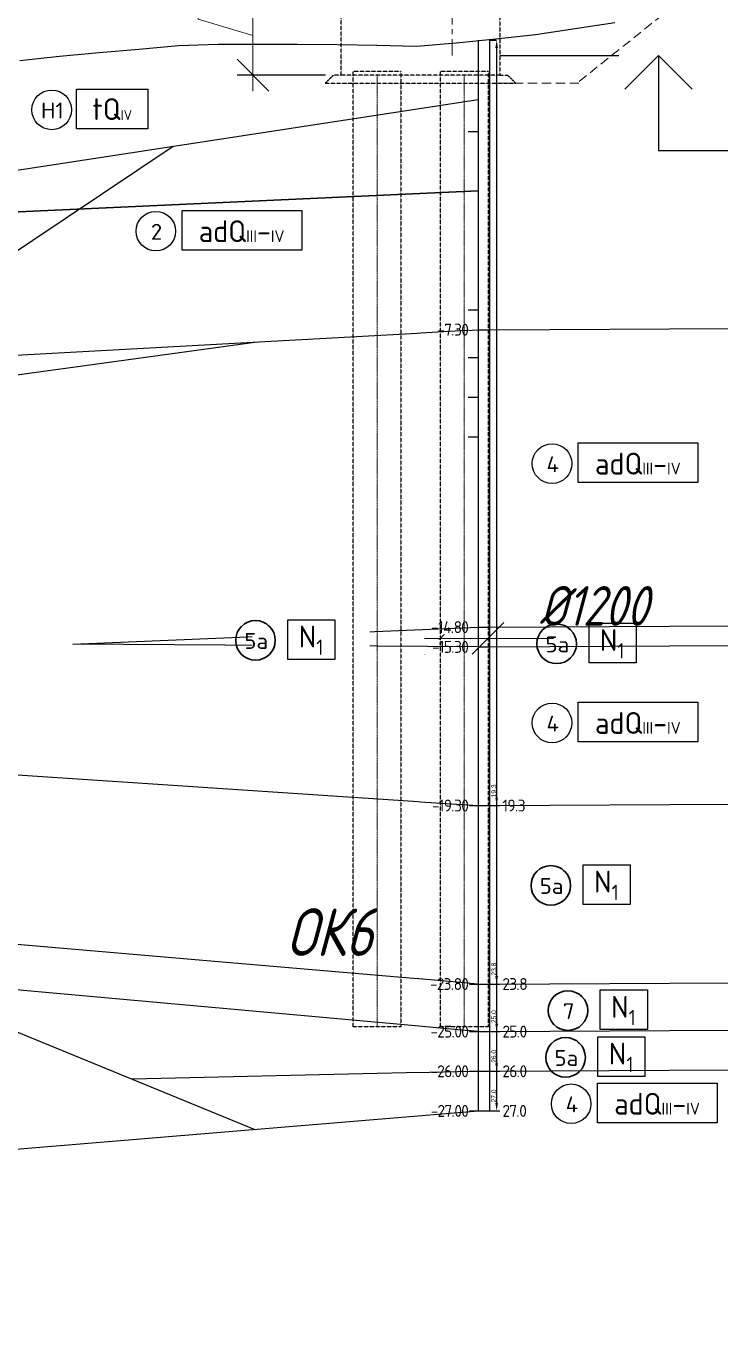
# Model space of a CAD drawing. Header units: millimetres. Extents: x 1864 to 10174863, y -4887456 to 5366151.
# Drawn here: x 5447258 to 5464764, y -20026 to 12681 of the extents above; entities that cross this region are included whole.
import ezdxf
from ezdxf.enums import TextEntityAlignment as Align

# ---------------------------------------------------------------- set-up
doc = ezdxf.new("R2018")
doc.units = ezdxf.units.MM
for name, pattern in [('HIDDEN', [9.525, 6.35, -3.175]), ('невидимая', [9.525, 6.35, -3.175]), ('осевая', [2, 1.25, -0.25, 0.25, -0.25])]:
    doc.linetypes.add(name, pattern=pattern)
for name, color, linetype, lineweight in [('!!ТЕКСТ', 3, 'Continuous', 20), ('(m)Невидимый контур', 4, 'HIDDEN', 18), ('1-Бетон', 106, 'Continuous', 35), ('1-Примечания', 4, 'Continuous', 25), ('1-Размеры', 1, 'Continuous', 25), ('1-Текст_3', 250, 'Continuous', 25), ('ИС_Основная', 7, 'Continuous', 35), ('ИС_Ось', 3, 'осевая', 18), ('ИС_Размер', 3, 'Continuous', 18)]:
    doc.layers.add(name, color=color, linetype=linetype, lineweight=lineweight)
for name, color, linetype in [('geology', 250, 'Continuous'), ('Возрастные индексы', 1, 'Continuous'), ('Геология', 250, 'Continuous'), ('ИС_Невидимая', 4, 'невидимая'), ('Номера ИГЭ', 22, 'Continuous'), ('Отметки в скважинах', 7, 'Continuous'), ('Скважина', 170, 'Continuous'), ('Черный профиль', 3, 'Continuous')]:
    doc.layers.add(name, color=color, linetype=linetype)
doc.layers.add('Оси_Невидимые', color=5, linetype='Continuous', plot=False)
doc.layers.add('Помощь_Невидимый', color=7, linetype='Continuous', lineweight=30, plot=False)
doc.styles.add('0', font='isocpeur.ttf', dxfattribs={"width": 0.8, "oblique": 15})
doc.styles.add('ISOCPEUR', font='isocpeur.ttf', dxfattribs={"width": 0.8, "oblique": 15, "height": 2.5})
doc.styles.get("Standard").update_dxf_attribs({"font": 'arial.ttf'})
doc.styles.add('Стандарт-геология', font='romant.shx', dxfattribs={"width": 0.9, "height": 2.5})
doc.dimstyles.new('М400нов', dxfattribs={"dimscale": 400, "dimtxt": 2.5, "dimasz": 2, "dimexe": 1, "dimexo": 1, "dimgap": 0.8, "dimtad": 1, "dimdec": 0, "dimzin": 0, "dimdsep": 46, "dimtxsty": '0', "dimblk": 'OBLIQUE', "dimcen": 0.09, "dimdle": 1, "dimclrd": 256, "dimclre": 256, "dimclrt": 256, "dimadec": 4, "dimazin": 0, "dimtfac": 1, "dimtdec": 0, "dimtmove": 1, "dimatfit": 2, "dimfxl": 1, "dimtolj": 1, "dimtzin": 0, "dimlwd": -1, "dimarcsym": 0})
doc.dimstyles.new('Скважина', dxfattribs={"dimtxt": 1.2, "dimasz": 2, "dimexe": 0, "dimexo": 0, "dimgap": 0.1, "dimtad": 1, "dimjust": 2, "dimtoh": 1, "dimdec": 1, "dimlfac": 0.1, "dimrnd": 0.1, "dimzin": 0, "dimdsep": 46, "dimtxsty": 'Standard', "dimcen": 0, "dimdle": 1.5, "dimadec": 1, "dimazin": 0, "dimtfac": 1, "dimtdec": 1, "dimtofl": 0, "dimtmove": 0, "dimatfit": 3, "dimfxl": 3, "dimtolj": 1, "dimtzin": 0, "dimarcsym": 0})

# ---------------------------------------------------------------- blocks, each defined once
blk = doc.blocks.new('*U445')
at = {"layer": '1-Примечания', "linetype": 'Continuous'}
blk.add_line((0, 0), (7.5, 0), dxfattribs=at)
for points in [[(12.121, -2.121), (10, 0), (7.879, -2.121)], [(10, 0), (10, -6), (20, -6)]]:
    blk.add_lwpolyline(points, dxfattribs=at)
at = {"layer": '1-Текст_3', "lineweight": 30, "oblique": 15, "width": 0.8, "flags": 104}
blk.add_attdef('ВЫСОТА', text='', height=3, dxfattribs=at).set_placement((15.127, -3.833), align=Align.MIDDLE_CENTER)
blk.add_attdef('ПРИМЕЧАНИЕ', text='', height=3, dxfattribs=at).set_placement((15, -6.75), align=Align.TOP_CENTER)
blk = doc.blocks.new('_OBLIQUE')
at = {"color": 0, "linetype": 'ByBlock', "lineweight": -2}
blk.add_line((0.5, 0.5), (-0.5, -0.5), dxfattribs=at)
blk = doc.blocks.new('*D1291')
at = {"layer": 'Defpoints', "color": 0, "linetype": 'Continuous', "transparency": 16777216}
for p in [(5455510, 13440), (5452983, 11440), (5455210, 11440)]:
    blk.add_point(p, dxfattribs=at)
at = {"layer": 'ИС_Размер', "transparency": 16777216}
for p, q in [((5451603, 12854), (5451603, 15842)), ((5452983, 13840), (5452983, 11040)), ((5452983, 12440), (5451603, 12854))]:
    blk.add_line(p, q, dxfattribs=at)
at = {"layer": 'ИС_Размер', "lineweight": -2, "transparency": 16777216}
for p, q in [((5455110, 13440), (5452583, 13440)), ((5454810, 11440), (5452583, 11440))]:
    blk.add_line(p, q, dxfattribs=at)
at = {"layer": 'ИС_Размер', "linetype": 'Continuous', "transparency": 16777216, "xscale": 800, "yscale": 800, "zscale": 800}
for p, rotation in [((5452983, 13440), 90), ((5452983, 11440), 270)]:
    blk.add_blockref('_OBLIQUE', p, dxfattribs=dict(at, rotation=rotation))
at = {"layer": 'ИС_Размер', "linetype": 'Continuous', "transparency": 16777216, "insert": (5450783, 14348), "char_height": 1000, "attachment_point": 5, "rotation": 90, "style": '0'}
blk.add_mtext('\\A1;2000', dxfattribs=at)
blk = doc.blocks.new('*D1281')
at = {"layer": 'Defpoints', "color": 0, "linetype": 'Continuous', "transparency": 16777216}
for p in [(5457712, -2763), (5458912, -2763), (5458912, -2763)]:
    blk.add_point(p, dxfattribs=at)
at = {"layer": 'ИС_Размер', "transparency": 16777216}
for p, q in [((5457312, -2763), (5459312, -2763)), ((5463351, -2763), (5458912, -2763))]:
    blk.add_line(p, q, dxfattribs=at)
at = {"layer": 'ИС_Размер', "linetype": 'Continuous', "transparency": 16777216, "xscale": 800, "yscale": 800, "zscale": 800, "rotation": 180}
blk.add_blockref('_OBLIQUE', (5457712, -2763), dxfattribs=at)
at = {"layer": 'ИС_Размер', "linetype": 'Continuous', "transparency": 16777216, "xscale": 800, "yscale": 800, "zscale": 800}
blk.add_blockref('_OBLIQUE', (5458912, -2763), dxfattribs=at)
at = {"layer": 'ИС_Размер', "linetype": 'Continuous', "transparency": 16777216, "insert": (5461577, -1943), "char_height": 1000, "attachment_point": 5, "style": '0'}
blk.add_mtext('\\A1;%%C1200', dxfattribs=at)
blk = doc.blocks.new('A$C79B84F9B')
at = {"color": 18, "true_color": 0x000000}
blk.add_circle((4.99, 4.99), 4.99, dxfattribs=at)
at = {"layer": 'Возрастные индексы', "color": 250}
blk.add_lwpolyline([(11.62, 10.2), (41.78, 10.2), (41.78, 0.2), (11.62, 0.2)], close=True, dxfattribs=at)
at = {"layer": 'Номера ИГЭ', "color": 250, "style": 'Стандарт-геология'}
blk.add_text('4', height=4, dxfattribs=at).set_placement((5.17, 4.84), align=Align.MIDDLE)
at = {"layer": 'Возрастные индексы', "color": 250, "insert": (26.64, 4.99), "char_height": 3, "width": 29.5251, "attachment_point": 5, "style": 'Стандарт-геология', "bg_fill": 3, "box_fill_scale": 1, "bg_fill_color": 256, "bg_fill_transparency": 0}
blk.add_mtext('{\\H1.833x;аdQ}III{\\H1.833x;-}IV', dxfattribs=at)
blk = doc.blocks.new('*D1072')
at = {"layer": 'Defpoints', "color": 0, "transparency": 16777216}
for p in [(0, 90), (0, -180), (1.69, -180)]:
    blk.add_point(p, dxfattribs=at)
at = {"layer": 'Оси_Невидимые', "color": 0, "lineweight": -2, "transparency": 16777216}
for p, q in [((0, 90), (1.69, 90)), ((1.69, 88), (1.69, -178)), ((0, -180), (1.69, -180))]:
    blk.add_line(p, q, dxfattribs=at)
at = {"layer": 'Оси_Невидимые', "color": 0, "transparency": 16777216}
for points in [[(1.36, 88), (2.03, 88), (1.69, 90)], [(1.36, -178), (2.03, -178), (1.69, -180)]]:
    blk.add_solid(points, dxfattribs=at)
at = {"layer": 'Оси_Невидимые', "color": 0, "transparency": 16777216, "insert": (0.98, -176.23), "char_height": 1.2, "attachment_point": 5, "rotation": 90}
blk.add_mtext('\\A1;27.0', dxfattribs=at)
blk = doc.blocks.new('*U1063')
at = {"layer": 'Скважина'}
for p, q in [((-1.5, 0), (-1.5, -270)), ((1.5, -270), (1.5, 0)), ((-1.5, -270), (1.5, -270))]:
    blk.add_line(p, q, dxfattribs=at)
blk = doc.blocks.new('A$C84e8bafe')
at = {"color": 18, "true_color": 0x000000}
blk.add_circle((499, 499), 499, dxfattribs=at)
at = {"layer": 'Возрастные индексы', "color": 250}
blk.add_lwpolyline([(1162, 1020), (4178, 1020), (4178, 20), (1162, 20)], close=True, dxfattribs=at)
at = {"layer": 'Номера ИГЭ', "color": 250, "style": 'Стандарт-геология'}
blk.add_text('2', height=400, dxfattribs=at).set_placement((517, 484), align=Align.MIDDLE)
at = {"layer": 'Возрастные индексы', "color": 250, "insert": (2664, 499), "char_height": 300, "width": 2952.51, "attachment_point": 5, "style": 'Стандарт-геология', "bg_fill": 3, "box_fill_scale": 1, "bg_fill_color": 256, "bg_fill_transparency": 0}
blk.add_mtext('{\\H1.833x;аdQ}III{\\H1.833x;-}IV', dxfattribs=at)
blk = doc.blocks.new('*D1092')
at = {"layer": 'Defpoints', "color": 0, "transparency": 16777216}
for p in [(0, 80), (0, -180), (1.69, -180)]:
    blk.add_point(p, dxfattribs=at)
at = {"layer": 'Оси_Невидимые', "color": 0, "lineweight": -2, "transparency": 16777216}
for p, q in [((0, 80), (1.69, 80)), ((1.69, 78), (1.69, -178)), ((0, -180), (1.69, -180))]:
    blk.add_line(p, q, dxfattribs=at)
at = {"layer": 'Оси_Невидимые', "color": 0, "transparency": 16777216}
for points in [[(1.36, 78), (2.03, 78), (1.69, 80)], [(1.36, -178), (2.03, -178), (1.69, -180)]]:
    blk.add_solid(points, dxfattribs=at)
at = {"layer": 'Оси_Невидимые', "color": 0, "transparency": 16777216, "insert": (0.98, -176.23), "char_height": 1.2, "attachment_point": 5, "rotation": 90}
blk.add_mtext('\\A1;26.0', dxfattribs=at)
blk = doc.blocks.new('*D1094')
at = {"layer": 'Defpoints', "color": 0, "transparency": 16777216}
for p in [(0, 70), (0, -180), (1.69, -180)]:
    blk.add_point(p, dxfattribs=at)
at = {"layer": 'Оси_Невидимые', "color": 0, "lineweight": -2, "transparency": 16777216}
for p, q in [((0, 70), (1.69, 70)), ((1.69, 68), (1.69, -178)), ((0, -180), (1.69, -180))]:
    blk.add_line(p, q, dxfattribs=at)
at = {"layer": 'Оси_Невидимые', "color": 0, "transparency": 16777216}
for points in [[(1.36, 68), (2.03, 68), (1.69, 70)], [(1.36, -178), (2.03, -178), (1.69, -180)]]:
    blk.add_solid(points, dxfattribs=at)
at = {"layer": 'Оси_Невидимые', "color": 0, "transparency": 16777216, "insert": (0.98, -176.23), "char_height": 1.2, "attachment_point": 5, "rotation": 90}
blk.add_mtext('\\A1;25.0', dxfattribs=at)
blk = doc.blocks.new('*D1102')
at = {"layer": 'Defpoints', "color": 0, "transparency": 16777216}
for p in [(0, 58), (0, -180), (1.69, -180)]:
    blk.add_point(p, dxfattribs=at)
at = {"layer": 'Оси_Невидимые', "color": 0, "lineweight": -2, "transparency": 16777216}
for p, q in [((0, 58), (1.69, 58)), ((1.69, 56), (1.69, -178)), ((0, -180), (1.69, -180))]:
    blk.add_line(p, q, dxfattribs=at)
at = {"layer": 'Оси_Невидимые', "color": 0, "transparency": 16777216}
for points in [[(1.36, 56), (2.03, 56), (1.69, 58)], [(1.36, -178), (2.03, -178), (1.69, -180)]]:
    blk.add_solid(points, dxfattribs=at)
at = {"layer": 'Оси_Невидимые', "color": 0, "transparency": 16777216, "insert": (0.98, -176.23), "char_height": 1.2, "attachment_point": 5, "rotation": 90}
blk.add_mtext('\\A1;23.8', dxfattribs=at)
blk = doc.blocks.new('*D1104')
at = {"layer": 'Defpoints', "color": 0, "transparency": 16777216}
for p in [(0, 13), (0, -180), (1.69, -180)]:
    blk.add_point(p, dxfattribs=at)
at = {"layer": 'Оси_Невидимые', "color": 0, "lineweight": -2, "transparency": 16777216}
for p, q in [((0, 13), (1.69, 13)), ((1.69, 11), (1.69, -178)), ((0, -180), (1.69, -180))]:
    blk.add_line(p, q, dxfattribs=at)
at = {"layer": 'Оси_Невидимые', "color": 0, "transparency": 16777216}
for points in [[(1.36, 11), (2.03, 11), (1.69, 13)], [(1.36, -178), (2.03, -178), (1.69, -180)]]:
    blk.add_solid(points, dxfattribs=at)
at = {"layer": 'Оси_Невидимые', "color": 0, "transparency": 16777216, "insert": (0.98, -176.3), "char_height": 1.2, "attachment_point": 5, "rotation": 90}
blk.add_mtext('\\A1;19.3', dxfattribs=at)
blk = doc.blocks.new('A$C41da21a2')
at = {"layer": 'Возрастные индексы', "color": 250, "insert": (1899, 499), "char_height": 300, "width": 2952.51, "attachment_point": 5, "style": 'Стандарт-геология', "bg_fill": 3, "box_fill_scale": 1, "bg_fill_color": 256, "bg_fill_transparency": 0}
blk.add_mtext('\\A1;{\\H1.833x;N\\H0.7x;\\S^ 1;}', dxfattribs=at)
at = {"color": 18, "true_color": 0x000000}
blk.add_circle((499, 499), 499, dxfattribs=at)
at = {"layer": 'Возрастные индексы', "color": 250}
blk.add_lwpolyline([(1315, 1020), (2501, 1020), (2501, 20), (1315, 20)], close=True, dxfattribs=at)
at = {"layer": 'Номера ИГЭ', "color": 250, "style": 'Стандарт-геология'}
blk.add_text('5а', height=400, dxfattribs=at).set_placement((517, 484), align=Align.MIDDLE)
blk = doc.blocks.new('A$C721D11AD')
at = {"layer": 'Возрастные индексы', "color": 250, "insert": (1899, 499), "char_height": 300, "width": 2952.51, "attachment_point": 5, "style": 'Стандарт-геология', "bg_fill": 3, "box_fill_scale": 1, "bg_fill_color": 256, "bg_fill_transparency": 0}
blk.add_mtext('\\A1;{\\H1.833x;N\\H0.7x;\\S^ 1;}', dxfattribs=at)
at = {"color": 18, "true_color": 0x000000}
blk.add_circle((499, 499), 499, dxfattribs=at)
at = {"layer": 'Возрастные индексы', "color": 250}
blk.add_lwpolyline([(1315, 1020), (2501, 1020), (2501, 20), (1315, 20)], close=True, dxfattribs=at)
at = {"layer": 'Номера ИГЭ', "color": 250, "style": 'Стандарт-геология'}
blk.add_text('7', height=400, dxfattribs=at).set_placement((517, 484), align=Align.MIDDLE)
blk = doc.blocks.new('A$C29696E8B')
at = {"color": 18, "true_color": 0x000000}
blk.add_circle((5, 5), 5, dxfattribs=at)
at = {"layer": 'Возрастные индексы', "color": 250, "insert": (20.27, 5.2), "char_height": 3, "width": 15, "attachment_point": 5, "style": 'Стандарт-геология', "bg_fill": 3, "box_fill_scale": 1, "bg_fill_color": 256, "bg_fill_transparency": 0}
blk.add_mtext('{\\H1.833x;tQ\\H0.4546x;IV}', dxfattribs=at)
at = {"layer": 'Номера ИГЭ', "color": 250, "style": 'Стандарт-геология'}
blk.add_text('Н1', height=4, dxfattribs=at).set_placement((5.16, 4.85), align=Align.MIDDLE)
at = {"layer": 'Возрастные индексы', "color": 250}
blk.add_lwpolyline([(11.27, 10.2), (29.29, 10.2), (29.29, 0.2), (11.27, 0.2)], close=True, dxfattribs=at)
blk = doc.blocks.new('*U1071')
at = {"layer": 'Отметки в скважинах'}
for p, q in [((-5.5, -180), (-3, -180)), ((0, -180), (2.5, -180))]:
    blk.add_line(p, q, dxfattribs=at)
at = {"layer": 'Помощь_Невидимый', "color": 5, "lineweight": -3}
for p, q in [((-5.5, -10), (-3, -10)), ((0, -180), (2.5, -180))]:
    blk.add_line(p, q, dxfattribs=at)
at = {"layer": 'Оси_Невидимые'}
dim = blk.add_aligned_dim(p1=(0, 90), p2=(0, -180), distance=1.69, dimstyle='Скважина', dxfattribs=at)
dim.commit()
dim.dimension.update_dxf_attribs({"geometry": '*D1072', "text_midpoint": (0.98, -176.23)})
at = {"layer": 'Отметки в скважинах', "lineweight": 13, "insert": (3.15, -180), "char_height": 3, "width": 7.6116, "attachment_point": 4, "style": 'Стандарт-геология', "bg_fill": 3, "box_fill_scale": 1.1, "bg_fill_color": 256, "bg_fill_transparency": 0}
blk.add_mtext('{\\T0.9;27.0}', dxfattribs=at)
blk = doc.blocks.new('*U1091')
at = {"layer": 'Отметки в скважинах'}
for p, q in [((-5.5, -180), (-3, -180)), ((0, -180), (2.5, -180))]:
    blk.add_line(p, q, dxfattribs=at)
at = {"layer": 'Помощь_Невидимый', "color": 5, "lineweight": -3}
for p, q in [((-5.5, -10), (-3, -10)), ((0, -180), (2.5, -180))]:
    blk.add_line(p, q, dxfattribs=at)
at = {"layer": 'Оси_Невидимые'}
dim = blk.add_aligned_dim(p1=(0, 80), p2=(0, -180), distance=1.69, dimstyle='Скважина', dxfattribs=at)
dim.commit()
dim.dimension.update_dxf_attribs({"geometry": '*D1092', "text_midpoint": (0.98, -176.23)})
at = {"layer": 'Отметки в скважинах', "lineweight": 13, "insert": (3.15, -180), "char_height": 3, "width": 7.6116, "attachment_point": 4, "style": 'Стандарт-геология', "bg_fill": 3, "box_fill_scale": 1.1, "bg_fill_color": 256, "bg_fill_transparency": 0}
blk.add_mtext('{\\T0.9;26.0}', dxfattribs=at)
blk = doc.blocks.new('*U1093')
at = {"layer": 'Отметки в скважинах'}
for p, q in [((-5.5, -180), (-3, -180)), ((0, -180), (2.5, -180))]:
    blk.add_line(p, q, dxfattribs=at)
at = {"layer": 'Помощь_Невидимый', "color": 5, "lineweight": -3}
for p, q in [((-5.5, -10), (-3, -10)), ((0, -180), (2.5, -180))]:
    blk.add_line(p, q, dxfattribs=at)
at = {"layer": 'Оси_Невидимые'}
dim = blk.add_aligned_dim(p1=(0, 70), p2=(0, -180), distance=1.69, dimstyle='Скважина', dxfattribs=at)
dim.commit()
dim.dimension.update_dxf_attribs({"geometry": '*D1094', "text_midpoint": (0.98, -176.23)})
at = {"layer": 'Отметки в скважинах', "lineweight": 13, "insert": (3.15, -180), "char_height": 3, "width": 7.6116, "attachment_point": 4, "style": 'Стандарт-геология', "bg_fill": 3, "box_fill_scale": 1.1, "bg_fill_color": 256, "bg_fill_transparency": 0}
blk.add_mtext('{\\T0.9;25.0}', dxfattribs=at)
blk = doc.blocks.new('*U1101')
at = {"layer": 'Отметки в скважинах'}
for p, q in [((-5.5, -180), (-3, -180)), ((0, -180), (2.5, -180))]:
    blk.add_line(p, q, dxfattribs=at)
at = {"layer": 'Помощь_Невидимый', "color": 5, "lineweight": -3}
for p, q in [((-5.5, -10), (-3, -10)), ((0, -180), (2.5, -180))]:
    blk.add_line(p, q, dxfattribs=at)
at = {"layer": 'Оси_Невидимые'}
dim = blk.add_aligned_dim(p1=(0, 58), p2=(0, -180), distance=1.69, dimstyle='Скважина', dxfattribs=at)
dim.commit()
dim.dimension.update_dxf_attribs({"geometry": '*D1102', "text_midpoint": (0.98, -176.23)})
at = {"layer": 'Отметки в скважинах', "lineweight": 13, "insert": (3.15, -180), "char_height": 3, "width": 7.6116, "attachment_point": 4, "style": 'Стандарт-геология', "bg_fill": 3, "box_fill_scale": 1.1, "bg_fill_color": 256, "bg_fill_transparency": 0}
blk.add_mtext('{\\T0.9;23.8}', dxfattribs=at)
blk = doc.blocks.new('*U1103')
at = {"layer": 'Отметки в скважинах'}
for p, q in [((-5.5, -180), (-3, -180)), ((0, -180), (2.5, -180))]:
    blk.add_line(p, q, dxfattribs=at)
at = {"layer": 'Помощь_Невидимый', "color": 5, "lineweight": -3}
for p, q in [((-5.5, -10), (-3, -10)), ((0, -180), (2.5, -180))]:
    blk.add_line(p, q, dxfattribs=at)
at = {"layer": 'Оси_Невидимые'}
dim = blk.add_aligned_dim(p1=(0, 13), p2=(0, -180), distance=1.69, dimstyle='Скважина', dxfattribs=at)
dim.commit()
dim.dimension.update_dxf_attribs({"geometry": '*D1104', "text_midpoint": (0.98, -176.3)})
at = {"layer": 'Отметки в скважинах', "lineweight": 13, "insert": (3.15, -180), "char_height": 3, "width": 7.6116, "attachment_point": 4, "style": 'Стандарт-геология', "bg_fill": 3, "box_fill_scale": 1.1, "bg_fill_color": 256, "bg_fill_transparency": 0}
blk.add_mtext('{\\T0.9;19.3}', dxfattribs=at)
blk = doc.blocks.new('нов геол')
at = {"layer": 'geology'}
blk.add_line((8634019, 417646), (8649845, 419815), dxfattribs=at)
blk.add_lwpolyline([(8640499, 403763), (8649790, 399954)], dxfattribs=at)
at = {"color": 6, "linetype": 'Continuous'}
blk.add_blockref('A$C721D11AD', (8657185, 402451), dxfattribs=at)
at = {"layer": 'geology'}
blk.add_blockref('A$C84e8bafe', (8646790, 422104), dxfattribs=at)
at = {"layer": 'Геология', "color": 18, "true_color": 0x000000, "xscale": 100, "yscale": 100, "zscale": 100}
blk.add_blockref('A$C79B84F9B', (8656783, 416243), dxfattribs=at)
at = {"layer": 'geology'}
blk.add_line((8639496, 419247), (8647723, 424743), dxfattribs=at)
at = {"layer": '1-Бетон', "color": 6}
blk.add_blockref('A$C41da21a2', (8657126, 401271), dxfattribs=at)
at = {"layer": 'Скважина', "color": 0, "xscale": 100, "yscale": 100, "zscale": 100}
blk.add_blockref('*U1071', (8655716, 418420), dxfattribs=at)
at = {"layer": 'geology'}
blk.add_lwpolyline([(8655716, 420120), (8667805, 420186)], dxfattribs=at)
at = {"layer": 'Геология', "color": 18, "true_color": 0x000000, "flags": 128}
for points in [[(8655416, 420120), (8655716, 420120)], [(8655416, 412620), (8655716, 412620)], [(8655416, 412120), (8655716, 412120)], [(8655416, 408120), (8655716, 408120)], [(8655416, 403620), (8655716, 403620)], [(8655416, 402420), (8655716, 402420)], [(8655416, 401420), (8655716, 401420)]]:
    blk.add_lwpolyline(points, dxfattribs=at)
at = {"layer": 'geology', "color": 5, "xscale": 100, "yscale": 100, "zscale": 100}
blk.add_blockref('*U1063', (8655566, 427420), dxfattribs=at)
at = {"layer": 'Геология', "color": 18, "true_color": 0x000000, "xscale": 100, "yscale": 100, "zscale": 100}
blk.add_blockref('A$C79B84F9B', (8657267, 400102), dxfattribs=at)
at = {"layer": 'Отметки в скважинах', "color": 0, "lineweight": 13, "insert": (8655166, 400420), "char_height": 300, "width": 1241.03, "attachment_point": 6, "style": 'Стандарт-геология', "bg_fill": 3, "box_fill_scale": 1.1, "bg_fill_color": 256, "bg_fill_transparency": 0}
blk.add_mtext('{\\T0.9;-27.00}', dxfattribs=at)
at = {"layer": 'geology', "color": 6}
blk.add_lwpolyline([(8503260, 397476), (8531811, 396703), (8532111, 396703), (8548961, 400706), (8549261, 400706), (8564845, 395662), (8565145, 395662), (8600579, 395076), (8600879, 395071), (8633719, 398646), (8634019, 398646), (8655416, 400420)], dxfattribs=at)
at = {"layer": 'Скважина', "color": 0, "xscale": 100, "yscale": 100, "zscale": 100}
blk.add_blockref('*U1091', (8655716, 419420), dxfattribs=at)
at = {"layer": 'geology'}
blk.add_lwpolyline([(8655716, 401420), (8667805, 401486)], dxfattribs=at)
at = {"layer": 'Скважина', "color": 0, "xscale": 100, "yscale": 100, "zscale": 100}
blk.add_blockref('*U1093', (8655716, 420420), dxfattribs=at)
at = {"layer": 'Отметки в скважинах', "color": 0, "lineweight": 13, "insert": (8655166, 401420), "char_height": 300, "width": 1241.03, "attachment_point": 6, "style": 'Стандарт-геология', "bg_fill": 3, "box_fill_scale": 1.1, "bg_fill_color": 256, "bg_fill_transparency": 0}
blk.add_mtext('{\\T0.9;-26.00}', dxfattribs=at)
at = {"layer": 'geology'}
blk.add_line((8655416, 401420), (8646690, 401225), dxfattribs=at)
blk.add_lwpolyline([(8655716, 402420), (8667805, 402486)], dxfattribs=at)
at = {"layer": 'Скважина', "color": 0, "xscale": 100, "yscale": 100, "zscale": 100}
blk.add_blockref('*U1101', (8655716, 421620), dxfattribs=at)
at = {"layer": 'Отметки в скважинах', "color": 0, "lineweight": 13, "insert": (8655166, 402420), "char_height": 300, "width": 1241.03, "attachment_point": 6, "style": 'Стандарт-геология', "bg_fill": 3, "box_fill_scale": 1.1, "bg_fill_color": 256, "bg_fill_transparency": 0}
blk.add_mtext('{\\T0.9;-25.00}', dxfattribs=at)
at = {"layer": 'geology'}
blk.add_lwpolyline([(8655716, 403620), (8667805, 403686)], dxfattribs=at)
at = {"layer": '1-Бетон', "color": 6}
blk.add_blockref('A$C41da21a2', (8656754, 405608), dxfattribs=at)
at = {"layer": 'Скважина', "color": 0, "xscale": 100, "yscale": 100, "zscale": 100}
blk.add_blockref('*U1103', (8655716, 426120), dxfattribs=at)
at = {"layer": 'Отметки в скважинах', "color": 0, "lineweight": 13, "insert": (8655166, 403620), "char_height": 300, "width": 1241.03, "attachment_point": 6, "style": 'Стандарт-геология', "bg_fill": 3, "box_fill_scale": 1.1, "bg_fill_color": 256, "bg_fill_transparency": 0}
blk.add_mtext('{\\T0.9;-23.80}', dxfattribs=at)
at = {"layer": 'geology'}
for p, q in [((8634019, 422646), (8655416, 425920)), ((8655416, 403620), (8634019, 405446)), ((8655416, 402420), (8634019, 404346))]:
    blk.add_line(p, q, dxfattribs=at)
blk.add_lwpolyline([(8655716, 408120), (8667805, 408186)], dxfattribs=at)
at = {"layer": 'ИС_Основная', "color": 146, "linetype": 'Continuous', "true_color": 0x105689}
blk.add_line((8634019, 422646), (8655416, 423620), dxfattribs=at)
at = {"layer": '1-Бетон', "color": 6}
blk.add_blockref('A$C41da21a2', (8656900, 411700), dxfattribs=at)
at = {"layer": 'Геология', "color": 18, "true_color": 0x000000, "xscale": 100, "yscale": 100, "zscale": 100}
blk.add_blockref('A$C79B84F9B', (8656783, 409704), dxfattribs=at)
at = {"layer": 'Отметки в скважинах', "color": 0, "lineweight": 13, "char_height": 300, "width": 1241.03, "attachment_point": 6, "style": 'Стандарт-геология', "bg_fill": 3, "box_fill_scale": 1.1, "bg_fill_color": 256, "bg_fill_transparency": 0}
for s, insert in [('{\\T0.9;-7.30}', (8655166, 420120)), ('{\\T0.9;-15.30}', (8655166, 412120)), ('{\\T0.9;-19.30}', (8655166, 408120))]:
    blk.add_mtext(s, dxfattribs=dict(at, insert=insert))
at = {"layer": 'geology'}
for p, q in [((8634019, 418946), (8655416, 420120)), ((8634019, 409546), (8655416, 408120))]:
    blk.add_line(p, q, dxfattribs=at)
for points in [[(8655716, 412620), (8667805, 412686)], [(8655416, 412120), (8645200, 412188)], [(8655716, 412120), (8667805, 412186)]]:
    blk.add_lwpolyline(points, dxfattribs=at)
at = {"layer": 'Геология', "color": 18, "true_color": 0x000000, "xscale": 100, "yscale": 100, "zscale": 100}
blk.add_blockref('A$C29696E8B', (8644163, 425162), dxfattribs=at)
at = {"layer": 'Отметки в скважинах', "color": 0, "lineweight": 13, "insert": (8655166, 412620), "char_height": 300, "width": 1241.03, "attachment_point": 6, "style": 'Стандарт-геология', "bg_fill": 3, "box_fill_scale": 1.1, "bg_fill_color": 256, "bg_fill_transparency": 0}
blk.add_mtext('{\\T0.9;-14.80}', dxfattribs=at)
at = {"layer": 'geology'}
blk.add_lwpolyline([(8645200, 412188), (8655416, 412620)], dxfattribs=at)
at = {"layer": '1-Бетон', "color": 6}
blk.add_blockref('A$C41da21a2', (8640895, 407352), dxfattribs=at)
blk.add_blockref('A$C41da21a2', (8649305, 411787), dxfattribs=at)

msp = doc.modelspace()

# ---------------------------------------------------------------- linework, layer by layer
at = {"layer": '(m)Невидимый контур', "color": 3, "ltscale": 37}
msp.add_line((5461209.1, 11281.4), (5476070.2, 23159.4), dxfattribs=at)
msp.add_lwpolyline([(5459209.1, 11238.9), (5461209.1, 11238.9)], dxfattribs=at)
at = {"layer": 'ИС_Невидимая', "ltscale": 0.3}
msp.add_lwpolyline([(5459209.8, 11439.9), (5455209.8, 11439.9), (5455209.8, 13139.9), (5459209.8, 13139.9)], close=True, dxfattribs=at)
for points in [[(5455209.8, 11439.9), (5455009.8, 11439.9), (5454808.6, 11238.7)], [(5454809.6, 11238.9), (5459610, 11238.9)], [(5459209.4, 11439.9), (5459409.4, 11439.8), (5459610, 11238.9)]]:
    msp.add_lwpolyline(points, dxfattribs=at)
at = {"layer": 'ИС_Ось', "ltscale": 500}
msp.add_lwpolyline([(5458009.9, 20346.9), (5458009.6, 11939.8)], dxfattribs=at)
at = {"layer": 'Черный профиль', "linetype": 'Continuous', "flags": 128}
msp.add_lwpolyline([(5447107.7, 11810.2), (5448107.7, 11917), (5449107.7, 12008.2), (5450107.7, 12097.9), (5451107.7, 12185.6), (5452107.7, 12223), (5453107.7, 12221.7), (5454107.7, 12219.5), (5455107.7, 12209.4), (5456107.7, 12194), (5457107.7, 12173), (5458107.7, 12251.8), (5459107.7, 12353.5), (5460107.7, 12462.4), (5461107.7, 12614.9), (5462107.7, 12766.8)], dxfattribs=at)

# ---------------------------------------------------------------- block references
at = {"layer": '1-Размеры', "transparency": 33554687}
ref = msp.add_blockref('*U445', (5459209.2, 11938.5), dxfattribs=dict(at, xscale=399.9999999999998, yscale=399.9999999999998, zscale=399.9999999999998, rotation=0.0002819284350356197))
lines = msp.add_mtext('\\W0.8000;11.94', dxfattribs={"layer": '1-Текст_3', "insert": (5465259.9, 10405.5), "char_height": 2.5, "attachment_point": 1, "rotation": 0.00028, "bg_fill": 3, "box_fill_scale": 1, "bg_fill_color": 256, "bg_fill_transparency": 0})
ref.add_attrib('ВЫСОТА', '', (5465259.9, 10405.5)).embed_mtext(lines)
lines = msp.add_mtext('\\W0.8000;', dxfattribs={"layer": '1-Текст_3', "insert": (5465209.2, 9238.6), "char_height": 2.5, "attachment_point": 1, "rotation": 0.00028, "bg_fill": 3, "box_fill_scale": 1, "bg_fill_color": 256, "bg_fill_transparency": 0})
ref.add_attrib('ПРИМЕЧАНИЕ', '', (5465209.2, 9238.6)).embed_mtext(lines)

# ---------------------------------------------------------------- texts
at = {"layer": '!!ТЕКСТ', "color": 1, "insert": (5454912.7, -10169.8), "char_height": 1200, "width": 3472.658, "attachment_point": 5, "style": 'ISOCPEUR', "bg_fill": 2}
msp.add_mtext('ОК6', dxfattribs=at)

# ---------------------------------------------------------------- dimensions: what is measured, and where the dimension line sits
at = {"layer": 'ИС_Размер', "linetype": 'Continuous'}
dim = msp.add_linear_dim(base=(5452982.8, 11439.9), p1=(5455509.7, 13439.9), p2=(5455209.8, 11439.9), angle=90, dimstyle='М400нов', dxfattribs=at)
dim.commit()
dim.dimension.update_dxf_attribs({"geometry": '*D1291', "text_midpoint": (5450782.8, 13173.9)})
dim = msp.add_linear_dim(base=(5458912.1, -2763.5), p1=(5457712.1, -2763.5), p2=(5458912.1, -2763.5), text='%%C<>', dimstyle='М400нов', dxfattribs=at)
dim.commit()
dim.dimension.update_dxf_attribs({"geometry": '*D1281', "text_midpoint": (5461577.3, -3160.2), "dimtype": 160})

# ---------------------------------------------------------------- next in the draw order: block references
at = {"layer": '1-Бетон'}
msp.add_blockref('нов геол', (-3196756.2, -415097.2), dxfattribs=at)

# ---------------------------------------------------------------- next in the draw order: linework, layer by layer
at = {"layer": 'ИС_Невидимая', "ltscale": 0.3}
for points in [[(5455512.4, 11539.9), (5456712.4, 11539.9), (5456712.4, -12560.1), (5455512.4, -12560.1)], [(5457712.4, 11539.9), (5458912.4, 11539.9), (5458912.4, -12560.1), (5457712.4, -12560.1)]]:
    msp.add_lwpolyline(points, close=True, dxfattribs=at)
at = {"layer": 'ИС_Ось'}
for points in [[(5456112.4, 11439.9), (5456112.4, -12560.1)], [(5458312.4, 11439.9), (5458312.4, -12560.1)]]:
    msp.add_lwpolyline(points, dxfattribs=at)

doc.saveas('drawing.dxf')
